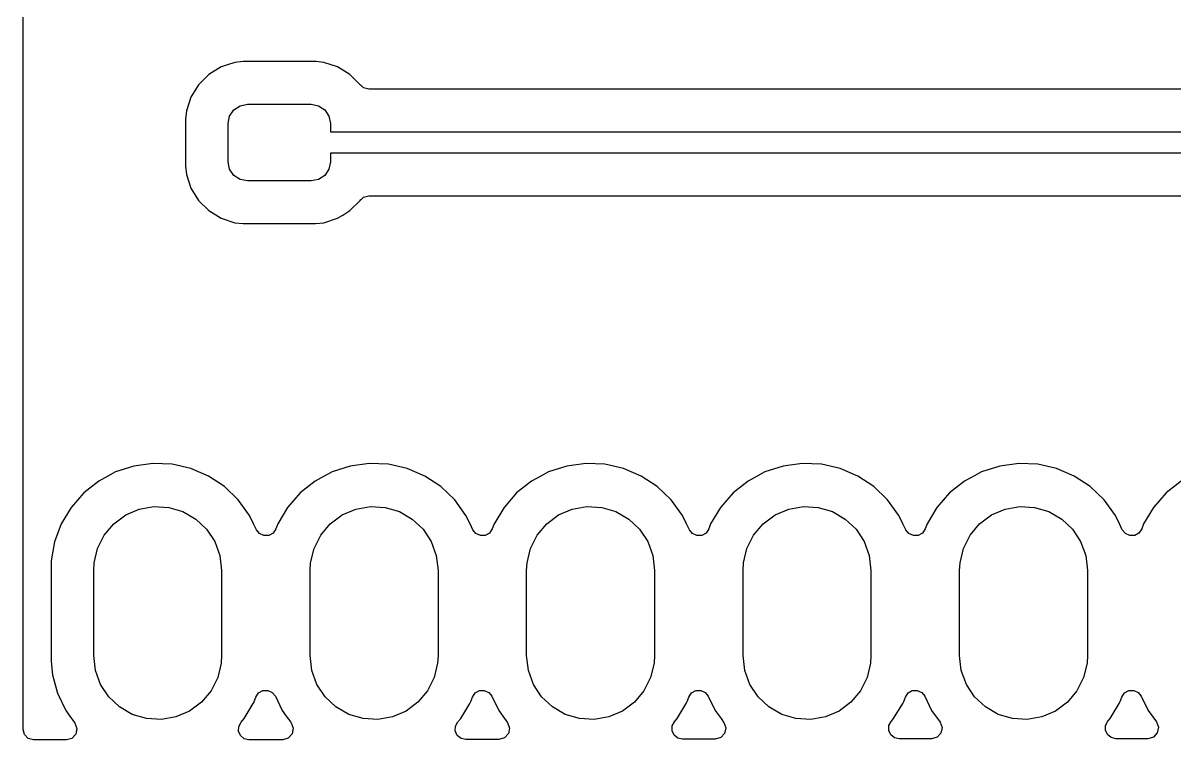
# Model space of a CAD drawing. Extents: x 30 to 259, y -142 to -25.
# Drawn here: x 29.75 to 43.27, y -105.15 to -96.74 of the extents above; entities that cross this region are included whole.
import ezdxf

# ---------------------------------------------------------------- set-up
doc = ezdxf.new("R2010")
doc.units = 0
doc.layers.add('BLACK', color=7, linetype='CONTINUOUS')

msp = doc.modelspace()

# ---------------------------------------------------------------- linework, layer by layer
at = {"layer": 'BLACK', "linetype": 'CONTINUOUS'}
for p, q in [((29.7505, -105.025), (29.7505, -90.6223)), ((32.0738, -97.2555), (31.9295, -97.3445)), ((32.2348, -97.2021), (32.0738, -97.2555)), ((32.3342, -97.192), (32.2348, -97.2021)), ((33.1808, -97.192), (32.3342, -97.192)), ((33.191, -97.193), (33.1808, -97.192)), ((33.2802, -97.2021), (33.191, -97.193)), ((33.4412, -97.2555), (33.2802, -97.2021)), ((33.5855, -97.3445), (33.4412, -97.2555)), ((31.9295, -97.3445), (31.8095, -97.4645)), ((33.7055, -97.4645), (33.5855, -97.3445)), ((33.5855, -97.3445), (33.5855, -97.3445)), ((33.5855, -97.3445), (33.5855, -97.3445)), ((31.8095, -97.4645), (31.7205, -97.6088)), ((33.7157, -97.4747), (33.7055, -97.4645)), ((33.7055, -97.4645), (33.7055, -97.4645)), ((33.7173, -97.4731), (33.7157, -97.4747)), ((33.7467, -97.5013), (33.7173, -97.4731)), ((33.8071, -97.517), (33.7467, -97.5013)), ((60.2829, -97.517), (33.8071, -97.517)), ((31.7205, -97.6088), (31.6671, -97.7698)), ((32.2234, -97.7584), (32.2964, -97.7096)), ((32.2964, -97.7096), (32.3825, -97.6925)), ((32.3825, -97.6925), (33.1325, -97.6925)), ((33.1325, -97.6925), (33.2186, -97.7096)), ((33.2186, -97.7096), (33.2916, -97.7584)), ((31.6671, -97.7698), (31.657, -97.8692)), ((32.1575, -97.9175), (32.1746, -97.8314)), ((32.1746, -97.8314), (32.2234, -97.7584)), ((33.2916, -97.7584), (33.3404, -97.8314)), ((33.3404, -97.8314), (33.3575, -97.9175)), ((31.657, -97.8692), (31.657, -98.4158)), ((32.1575, -98.3675), (32.1575, -97.9175)), ((33.3575, -97.9175), (33.3575, -98.0175)), ((33.3575, -98.0175), (60.7325, -98.0175)), ((32.1746, -98.4536), (32.1575, -98.3675)), ((33.3575, -98.3675), (33.3404, -98.4536)), ((60.7325, -98.2675), (33.3575, -98.2675)), ((33.3575, -98.2675), (33.3575, -98.3675)), ((31.657, -98.4158), (31.6671, -98.5152)), ((31.6671, -98.5152), (31.7205, -98.6762)), ((32.2234, -98.5266), (32.1746, -98.4536)), ((32.2964, -98.5754), (32.2234, -98.5266)), ((33.2916, -98.5266), (33.2186, -98.5754)), ((33.3404, -98.4536), (33.2916, -98.5266)), ((32.3825, -98.5925), (32.2964, -98.5754)), ((33.1325, -98.5925), (32.3825, -98.5925)), ((33.2186, -98.5754), (33.1325, -98.5925)), ((31.7205, -98.6762), (31.8095, -98.8205)), ((33.7173, -98.8118), (33.7467, -98.7837)), ((33.7467, -98.7837), (33.8071, -98.768)), ((33.8071, -98.768), (60.2829, -98.768)), ((31.8095, -98.8205), (31.9295, -98.9405)), ((31.9295, -98.9405), (32.0738, -99.0295)), ((33.5015, -98.9923), (33.5855, -98.9405)), ((33.5855, -98.9405), (33.7055, -98.8205)), ((33.5855, -98.9405), (33.5855, -98.9405)), ((33.5855, -98.9405), (33.5855, -98.9405)), ((33.7055, -98.8205), (33.7157, -98.8103)), ((33.7055, -98.8205), (33.7055, -98.8205)), ((33.7157, -98.8103), (33.7173, -98.8118)), ((32.0738, -99.0295), (32.0738, -99.0295)), ((32.0738, -99.0295), (32.0738, -99.0295)), ((32.0738, -99.0295), (32.2348, -99.0828)), ((33.2802, -99.0828), (33.4412, -99.0295)), ((33.4412, -99.0295), (33.5015, -98.9923)), ((32.2348, -99.0828), (32.3342, -99.093)), ((32.3342, -99.093), (33.1808, -99.093)), ((33.1808, -99.093), (33.2802, -99.0828)), ((31.2737, -101.906), (31.0506, -101.936)), ((31.4985, -101.916), (31.2737, -101.906)), ((33.8137, -101.906), (33.5906, -101.936)), ((34.0385, -101.916), (33.8137, -101.906)), ((36.3537, -101.906), (36.1306, -101.936)), ((36.5785, -101.916), (36.3537, -101.906)), ((38.8937, -101.906), (38.6706, -101.936)), ((39.1185, -101.916), (38.8937, -101.906)), ((41.4337, -101.906), (41.2106, -101.936)), ((41.6585, -101.916), (41.4337, -101.906)), ((30.8365, -102.005), (30.7457, -102.054)), ((31.0506, -101.936), (30.8365, -102.005)), ((31.718, -101.966), (31.4985, -101.916)), ((31.925, -102.054), (31.718, -101.966)), ((33.3765, -102.005), (33.2857, -102.054)), ((33.5906, -101.936), (33.3765, -102.005)), ((34.258, -101.966), (34.0385, -101.916)), ((34.465, -102.054), (34.258, -101.966)), ((35.9165, -102.005), (35.8257, -102.054)), ((36.1306, -101.936), (35.9165, -102.005)), ((36.798, -101.966), (36.5785, -101.916)), ((37.005, -102.054), (36.798, -101.966)), ((38.4565, -102.005), (38.3657, -102.054)), ((38.6706, -101.936), (38.4565, -102.005)), ((39.338, -101.966), (39.1185, -101.916)), ((39.545, -102.054), (39.338, -101.966)), ((40.9965, -102.005), (40.9057, -102.054)), ((41.2106, -101.936), (40.9965, -102.005)), ((41.878, -101.966), (41.6585, -101.916)), ((42.085, -102.054), (41.878, -101.966)), ((30.6383, -102.112), (30.4623, -102.252)), ((30.7457, -102.054), (30.6383, -102.112)), ((30.6383, -102.112), (30.6383, -102.112)), ((30.6383, -102.112), (30.6383, -102.112)), ((32.1128, -102.178), (31.925, -102.054)), ((32.2755, -102.334), (32.1128, -102.178)), ((32.1128, -102.178), (32.1128, -102.178)), ((32.1128, -102.178), (32.1128, -102.178)), ((33.1783, -102.112), (33.0023, -102.252)), ((33.2857, -102.054), (33.1783, -102.112)), ((33.1783, -102.112), (33.1783, -102.112)), ((33.1783, -102.112), (33.1783, -102.112)), ((34.6528, -102.178), (34.465, -102.054)), ((34.8155, -102.334), (34.6528, -102.178)), ((34.6528, -102.178), (34.6528, -102.178)), ((34.6528, -102.178), (34.6528, -102.178)), ((35.7183, -102.112), (35.5423, -102.252)), ((35.8257, -102.054), (35.7183, -102.112)), ((35.7183, -102.112), (35.7183, -102.112)), ((35.7183, -102.112), (35.7183, -102.112)), ((37.1928, -102.178), (37.005, -102.054)), ((37.3555, -102.334), (37.1928, -102.178)), ((37.1928, -102.178), (37.1928, -102.178)), ((37.1928, -102.178), (37.1928, -102.178)), ((38.2583, -102.112), (38.0823, -102.252)), ((38.3657, -102.054), (38.2583, -102.112)), ((38.2583, -102.112), (38.2583, -102.112)), ((38.2583, -102.112), (38.2583, -102.112)), ((39.7328, -102.178), (39.545, -102.054)), ((39.8955, -102.334), (39.7328, -102.178)), ((39.7328, -102.178), (39.7328, -102.178)), ((39.7328, -102.178), (39.7328, -102.178)), ((40.7983, -102.112), (40.6223, -102.252)), ((40.9057, -102.054), (40.7983, -102.112)), ((40.7983, -102.112), (40.7983, -102.112)), ((40.7983, -102.112), (40.7983, -102.112)), ((42.2728, -102.178), (42.085, -102.054)), ((42.4355, -102.334), (42.2728, -102.178)), ((42.2728, -102.178), (42.2728, -102.178)), ((42.2728, -102.178), (42.2728, -102.178)), ((43.3383, -102.112), (43.1623, -102.252)), ((30.4623, -102.252), (30.3142, -102.422)), ((33.0023, -102.252), (32.8542, -102.422)), ((35.5423, -102.252), (35.3942, -102.422)), ((38.0823, -102.252), (37.9342, -102.422)), ((40.6223, -102.252), (40.4742, -102.422)), ((43.1623, -102.252), (43.0142, -102.422)), ((30.3142, -102.422), (30.1988, -102.615)), ((30.955, -102.51), (31.1149, -102.442)), ((31.1149, -102.442), (31.2864, -102.411)), ((31.2864, -102.411), (31.4602, -102.421)), ((31.4602, -102.421), (31.6271, -102.471)), ((32.4078, -102.516), (32.2755, -102.334)), ((32.8542, -102.422), (32.7388, -102.615)), ((33.495, -102.51), (33.6549, -102.442)), ((33.6549, -102.442), (33.8264, -102.411)), ((33.8264, -102.411), (34.0002, -102.421)), ((34.0002, -102.421), (34.1671, -102.471)), ((34.9478, -102.516), (34.8155, -102.334)), ((35.3942, -102.422), (35.2788, -102.615)), ((36.035, -102.51), (36.1949, -102.442)), ((36.1949, -102.442), (36.3664, -102.411)), ((36.3664, -102.411), (36.5402, -102.421)), ((36.5402, -102.421), (36.7071, -102.471)), ((37.4878, -102.516), (37.3555, -102.334)), ((37.9342, -102.422), (37.8188, -102.615)), ((38.575, -102.51), (38.7349, -102.442)), ((38.7349, -102.442), (38.9064, -102.411)), ((38.9064, -102.411), (39.0802, -102.421)), ((39.0802, -102.421), (39.2471, -102.471)), ((40.0278, -102.516), (39.8955, -102.334)), ((40.4742, -102.422), (40.3588, -102.615)), ((41.115, -102.51), (41.2749, -102.442)), ((41.2749, -102.442), (41.4464, -102.411)), ((41.4464, -102.411), (41.6202, -102.421)), ((41.6202, -102.421), (41.7871, -102.471)), ((42.5678, -102.516), (42.4355, -102.334)), ((43.0142, -102.422), (42.8988, -102.615)), ((30.8153, -102.614), (30.955, -102.51)), ((31.6271, -102.471), (31.7779, -102.558)), ((31.7779, -102.558), (31.9045, -102.678)), ((32.4556, -102.615), (32.4078, -102.516)), ((33.3553, -102.614), (33.495, -102.51)), ((34.1671, -102.471), (34.3179, -102.558)), ((34.3179, -102.558), (34.4445, -102.678)), ((34.9956, -102.615), (34.9478, -102.516)), ((35.8953, -102.614), (36.035, -102.51)), ((36.7071, -102.471), (36.8579, -102.558)), ((36.8579, -102.558), (36.9845, -102.678)), ((37.5356, -102.615), (37.4878, -102.516)), ((38.4353, -102.614), (38.575, -102.51)), ((39.2471, -102.471), (39.3979, -102.558)), ((39.3979, -102.558), (39.5245, -102.678)), ((40.0756, -102.615), (40.0278, -102.516)), ((40.9753, -102.614), (41.115, -102.51)), ((41.7871, -102.471), (41.9379, -102.558)), ((41.9379, -102.558), (42.0645, -102.678)), ((42.6156, -102.615), (42.5678, -102.516)), ((30.1988, -102.615), (30.1197, -102.826)), ((30.7034, -102.748), (30.8153, -102.614)), ((31.9045, -102.678), (32.0002, -102.823)), ((32.4889, -102.684), (32.4556, -102.615)), ((32.525, -102.729), (32.4889, -102.684)), ((32.6847, -102.722), (32.6347, -102.75)), ((32.7167, -102.674), (32.6847, -102.722)), ((32.7388, -102.615), (32.7167, -102.674)), ((33.2434, -102.748), (33.3553, -102.614)), ((34.4445, -102.678), (34.5402, -102.823)), ((35.0289, -102.684), (34.9956, -102.615)), ((35.065, -102.729), (35.0289, -102.684)), ((35.2247, -102.722), (35.1747, -102.75)), ((35.2567, -102.674), (35.2247, -102.722)), ((35.2788, -102.615), (35.2567, -102.674)), ((35.7834, -102.748), (35.8953, -102.614)), ((36.9845, -102.678), (37.0802, -102.823)), ((37.5689, -102.684), (37.5356, -102.615)), ((37.605, -102.729), (37.5689, -102.684)), ((37.7647, -102.722), (37.7147, -102.75)), ((37.7967, -102.674), (37.7647, -102.722)), ((37.8188, -102.615), (37.7967, -102.674)), ((38.3234, -102.748), (38.4353, -102.614)), ((39.5245, -102.678), (39.6202, -102.823)), ((40.1089, -102.684), (40.0756, -102.615)), ((40.145, -102.729), (40.1089, -102.684)), ((40.3047, -102.722), (40.2547, -102.75)), ((40.3367, -102.674), (40.3047, -102.722)), ((40.3588, -102.615), (40.3367, -102.674)), ((40.8634, -102.748), (40.9753, -102.614)), ((42.0645, -102.678), (42.1602, -102.823)), ((42.6489, -102.684), (42.6156, -102.615)), ((42.685, -102.729), (42.6489, -102.684)), ((42.8447, -102.722), (42.7947, -102.75)), ((42.8767, -102.674), (42.8447, -102.722)), ((42.8988, -102.615), (42.8767, -102.674)), ((30.1197, -102.826), (30.0998, -102.936)), ((30.6252, -102.903), (30.7034, -102.748)), ((32.0002, -102.823), (32.0598, -102.987)), ((32.5774, -102.752), (32.525, -102.729)), ((32.6347, -102.75), (32.5774, -102.752)), ((33.1652, -102.903), (33.2434, -102.748)), ((34.5402, -102.823), (34.5998, -102.987)), ((35.1174, -102.752), (35.065, -102.729)), ((35.1747, -102.75), (35.1174, -102.752)), ((35.7052, -102.903), (35.7834, -102.748)), ((37.0802, -102.823), (37.1398, -102.987)), ((37.6574, -102.752), (37.605, -102.729)), ((37.7147, -102.75), (37.6574, -102.752)), ((38.2452, -102.903), (38.3234, -102.748)), ((39.6202, -102.823), (39.6798, -102.987)), ((40.1974, -102.752), (40.145, -102.729)), ((40.2547, -102.75), (40.1974, -102.752)), ((40.7852, -102.903), (40.8634, -102.748)), ((42.1602, -102.823), (42.2198, -102.987)), ((42.7374, -102.752), (42.685, -102.729)), ((42.7947, -102.75), (42.7374, -102.752)), ((30.0998, -102.936), (30.0795, -103.047)), ((30.5851, -103.073), (30.6252, -102.903)), ((32.0598, -102.987), (32.08, -103.16)), ((33.1251, -103.073), (33.1652, -102.903)), ((34.5998, -102.987), (34.62, -103.16)), ((35.6651, -103.073), (35.7052, -102.903)), ((37.1398, -102.987), (37.16, -103.16)), ((38.2051, -103.073), (38.2452, -102.903)), ((39.6798, -102.987), (39.7, -103.16)), ((40.7451, -103.073), (40.7852, -102.903)), ((42.2198, -102.987), (42.24, -103.16)), ((30.0795, -103.047), (30.0795, -104.216)), ((30.58, -103.16), (30.5851, -103.073)), ((33.12, -103.16), (33.1251, -103.073)), ((35.66, -103.16), (35.6651, -103.073)), ((38.2, -103.16), (38.2051, -103.073)), ((40.74, -103.16), (40.7451, -103.073)), ((30.58, -104.16), (30.58, -103.16)), ((32.08, -103.16), (32.08, -104.16)), ((33.12, -104.16), (33.12, -103.16)), ((34.62, -103.16), (34.62, -104.16)), ((35.66, -104.16), (35.66, -103.16)), ((37.16, -103.16), (37.16, -104.16)), ((38.2, -104.16), (38.2, -103.16)), ((39.7, -103.16), (39.7, -104.16)), ((40.74, -104.16), (40.74, -103.16)), ((42.24, -103.16), (42.24, -104.16)), ((30.6002, -104.333), (30.58, -104.16)), ((32.08, -104.16), (32.0749, -104.247)), ((33.1402, -104.333), (33.12, -104.16)), ((34.62, -104.16), (34.6149, -104.247)), ((35.6802, -104.333), (35.66, -104.16)), ((37.16, -104.16), (37.1549, -104.247)), ((38.2202, -104.333), (38.2, -104.16)), ((39.7, -104.16), (39.6949, -104.247)), ((40.7602, -104.333), (40.74, -104.16)), ((42.24, -104.16), (42.2349, -104.247)), ((30.0795, -104.216), (30.0846, -104.273)), ((30.0846, -104.273), (30.0946, -104.384)), ((30.6598, -104.497), (30.6002, -104.333)), ((32.0749, -104.247), (32.0348, -104.417)), ((33.1998, -104.497), (33.1402, -104.333)), ((34.6149, -104.247), (34.5748, -104.417)), ((35.7398, -104.497), (35.6802, -104.333)), ((37.1549, -104.247), (37.1148, -104.417)), ((38.2798, -104.497), (38.2202, -104.333)), ((39.6949, -104.247), (39.6548, -104.417)), ((40.8198, -104.497), (40.7602, -104.333)), ((42.2349, -104.247), (42.1948, -104.417)), ((30.0946, -104.384), (30.1545, -104.601)), ((32.0348, -104.417), (31.9566, -104.572)), ((34.5748, -104.417), (34.4966, -104.572)), ((37.1148, -104.417), (37.0366, -104.572)), ((39.6548, -104.417), (39.5766, -104.572)), ((42.1948, -104.417), (42.1166, -104.572)), ((30.1545, -104.601), (30.2522, -104.804)), ((30.7555, -104.642), (30.6598, -104.497)), ((31.9566, -104.572), (31.8447, -104.706)), ((32.4833, -104.646), (32.5153, -104.598)), ((32.5153, -104.598), (32.5653, -104.57)), ((32.5653, -104.57), (32.6226, -104.568)), ((32.6226, -104.568), (32.675, -104.591)), ((32.675, -104.591), (32.7111, -104.636)), ((33.2955, -104.642), (33.1998, -104.497)), ((34.4966, -104.572), (34.3847, -104.706)), ((35.0233, -104.646), (35.0553, -104.598)), ((35.0553, -104.598), (35.1053, -104.57)), ((35.1053, -104.57), (35.1626, -104.568)), ((35.1626, -104.568), (35.215, -104.591)), ((35.215, -104.591), (35.2511, -104.636)), ((35.8355, -104.642), (35.7398, -104.497)), ((37.0366, -104.572), (36.9247, -104.706)), ((37.5633, -104.646), (37.5953, -104.598)), ((37.5953, -104.598), (37.6453, -104.57)), ((37.6453, -104.57), (37.7026, -104.568)), ((37.7026, -104.568), (37.755, -104.591)), ((37.755, -104.591), (37.7911, -104.636)), ((38.3755, -104.642), (38.2798, -104.497)), ((39.5766, -104.572), (39.4647, -104.706)), ((40.1033, -104.646), (40.1353, -104.598)), ((40.1353, -104.598), (40.1853, -104.57)), ((40.1853, -104.57), (40.2426, -104.568)), ((40.2426, -104.568), (40.295, -104.591)), ((40.295, -104.591), (40.3311, -104.636)), ((40.9155, -104.642), (40.8198, -104.497)), ((42.1166, -104.572), (42.0047, -104.706)), ((42.6433, -104.646), (42.6753, -104.598)), ((42.6753, -104.598), (42.7253, -104.57)), ((42.7253, -104.57), (42.7826, -104.568)), ((42.7826, -104.568), (42.835, -104.591)), ((42.835, -104.591), (42.8711, -104.636)), ((30.8821, -104.762), (30.7555, -104.642)), ((31.8447, -104.706), (31.705, -104.81)), ((32.3458, -104.898), (32.4521, -104.72)), ((32.4521, -104.72), (32.4612, -104.705)), ((32.4612, -104.705), (32.464, -104.697)), ((32.464, -104.697), (32.4833, -104.646)), ((32.7111, -104.636), (32.7922, -104.804)), ((33.4221, -104.762), (33.2955, -104.642)), ((34.3847, -104.706), (34.245, -104.81)), ((34.8858, -104.898), (34.9921, -104.72)), ((34.9921, -104.72), (35.0012, -104.705)), ((35.0012, -104.705), (35.004, -104.697)), ((35.004, -104.697), (35.0233, -104.646)), ((35.2511, -104.636), (35.3322, -104.804)), ((35.9621, -104.762), (35.8355, -104.642)), ((36.9247, -104.706), (36.785, -104.81)), ((37.4258, -104.898), (37.5321, -104.72)), ((37.5321, -104.72), (37.5412, -104.705)), ((37.5412, -104.705), (37.544, -104.697)), ((37.544, -104.697), (37.5633, -104.646)), ((37.7911, -104.636), (37.8722, -104.804)), ((38.5021, -104.762), (38.3755, -104.642)), ((39.4647, -104.706), (39.325, -104.81)), ((39.9658, -104.898), (40.0721, -104.72)), ((40.0721, -104.72), (40.0812, -104.705)), ((40.0812, -104.705), (40.084, -104.697)), ((40.084, -104.697), (40.1033, -104.646)), ((40.3311, -104.636), (40.4122, -104.804)), ((41.0421, -104.762), (40.9155, -104.642)), ((42.0047, -104.706), (41.865, -104.81)), ((42.5058, -104.898), (42.6121, -104.72)), ((42.6121, -104.72), (42.6212, -104.705)), ((42.6212, -104.705), (42.624, -104.697)), ((42.624, -104.697), (42.6433, -104.646)), ((42.8711, -104.636), (42.9522, -104.804)), ((30.2522, -104.804), (30.2999, -104.87)), ((30.2999, -104.87), (30.3515, -104.941)), ((31.0329, -104.849), (30.8821, -104.762)), ((31.1998, -104.899), (31.0329, -104.849)), ((31.5451, -104.878), (31.3736, -104.909)), ((31.705, -104.81), (31.5451, -104.878)), ((32.7922, -104.804), (32.8399, -104.87)), ((32.8399, -104.87), (32.8915, -104.941)), ((33.5729, -104.849), (33.4221, -104.762)), ((33.7398, -104.899), (33.5729, -104.849)), ((34.0851, -104.878), (33.9136, -104.909)), ((34.245, -104.81), (34.0851, -104.878)), ((35.3322, -104.804), (35.4005, -104.898)), ((36.1129, -104.849), (35.9621, -104.762)), ((36.2798, -104.899), (36.1129, -104.849)), ((36.6251, -104.878), (36.4536, -104.909)), ((36.785, -104.81), (36.6251, -104.878)), ((37.8722, -104.804), (37.9405, -104.898)), ((38.6529, -104.849), (38.5021, -104.762)), ((38.8198, -104.899), (38.6529, -104.849)), ((39.1651, -104.878), (38.9936, -104.909)), ((39.325, -104.81), (39.1651, -104.878)), ((40.4122, -104.804), (40.5109, -104.94)), ((41.1929, -104.849), (41.0421, -104.762)), ((41.3598, -104.899), (41.1929, -104.849)), ((41.7051, -104.878), (41.5336, -104.909)), ((41.865, -104.81), (41.7051, -104.878)), ((42.9522, -104.804), (43.0487, -104.937)), ((30.3515, -104.941), (30.3597, -104.952)), ((30.3597, -104.952), (30.383, -105.015)), ((30.383, -105.015), (30.3699, -105.081)), ((31.3736, -104.909), (31.1998, -104.899)), ((32.2802, -105.047), (32.282, -104.99)), ((32.282, -104.99), (32.3084, -104.941)), ((32.3084, -104.941), (32.3458, -104.898)), ((32.3458, -104.898), (32.3458, -104.898)), ((32.8915, -104.941), (32.8975, -104.949)), ((32.8975, -104.949), (32.9208, -105.012)), ((32.9208, -105.012), (32.9077, -105.078)), ((33.9136, -104.909), (33.7398, -104.899)), ((34.8229, -105.044), (34.8246, -104.987)), ((34.8246, -104.987), (34.8511, -104.938)), ((34.8511, -104.938), (34.8858, -104.898)), ((34.8858, -104.898), (34.8858, -104.898)), ((35.4005, -104.898), (35.4315, -104.941)), ((35.4315, -104.941), (35.4353, -104.946)), ((35.4353, -104.946), (35.4586, -105.009)), ((35.4586, -105.009), (35.4455, -105.075)), ((36.4536, -104.909), (36.2798, -104.899)), ((37.3655, -105.041), (37.3673, -104.984)), ((37.3673, -104.984), (37.3937, -104.935)), ((37.3937, -104.935), (37.4258, -104.898)), ((37.9405, -104.898), (37.9715, -104.941)), ((37.9715, -104.941), (37.9731, -104.943)), ((37.9731, -104.943), (37.9964, -105.006)), ((37.9964, -105.006), (37.9833, -105.072)), ((38.9936, -104.909), (38.8198, -104.899)), ((39.9082, -105.038), (39.9099, -104.981)), ((39.9099, -104.981), (39.9364, -104.932)), ((39.9364, -104.932), (39.9658, -104.898)), ((40.5109, -104.94), (40.5342, -105.003)), ((40.5342, -105.003), (40.5211, -105.069)), ((41.5336, -104.909), (41.3598, -104.899)), ((42.4508, -105.035), (42.4526, -104.978)), ((42.4526, -104.978), (42.479, -104.929)), ((42.479, -104.929), (42.5058, -104.898)), ((43.0487, -104.937), (43.072, -105)), ((43.072, -105), (43.0589, -105.066)), ((29.7671, -105.087), (29.7505, -105.025)), ((29.8126, -105.133), (29.7671, -105.087)), ((29.8746, -105.149), (29.8126, -105.133)), ((30.2596, -105.149), (29.8746, -105.149)), ((30.3243, -105.131), (30.2596, -105.149)), ((30.3699, -105.081), (30.3243, -105.131)), ((32.3035, -105.098), (32.2802, -105.047)), ((32.3471, -105.134), (32.3035, -105.098)), ((32.4019, -105.146), (32.3471, -105.134)), ((32.7973, -105.146), (32.4019, -105.146)), ((32.8621, -105.128), (32.7973, -105.146)), ((32.9077, -105.078), (32.8621, -105.128)), ((34.8462, -105.095), (34.8229, -105.044)), ((34.8898, -105.131), (34.8462, -105.095)), ((34.9446, -105.143), (34.8898, -105.131)), ((35.3351, -105.143), (34.9446, -105.143)), ((35.3999, -105.124), (35.3351, -105.143)), ((35.4455, -105.075), (35.3999, -105.124)), ((37.3888, -105.092), (37.3655, -105.041)), ((37.4324, -105.128), (37.3888, -105.092)), ((37.4873, -105.14), (37.4324, -105.128)), ((37.8729, -105.14), (37.4873, -105.14)), ((37.9377, -105.121), (37.8729, -105.14)), ((37.9833, -105.072), (37.9377, -105.121)), ((39.9315, -105.089), (39.9082, -105.038)), ((39.9751, -105.124), (39.9315, -105.089)), ((40.0299, -105.137), (39.9751, -105.124)), ((40.4107, -105.137), (40.0299, -105.137)), ((40.4755, -105.118), (40.4107, -105.137)), ((40.5211, -105.069), (40.4755, -105.118)), ((42.4742, -105.086), (42.4508, -105.035)), ((42.5177, -105.121), (42.4742, -105.086)), ((42.5726, -105.134), (42.5177, -105.121)), ((42.9485, -105.134), (42.5726, -105.134)), ((43.0133, -105.115), (42.9485, -105.134)), ((43.0589, -105.066), (43.0133, -105.115))]:
    msp.add_line(p, q, dxfattribs=at)

doc.saveas('drawing.dxf')
